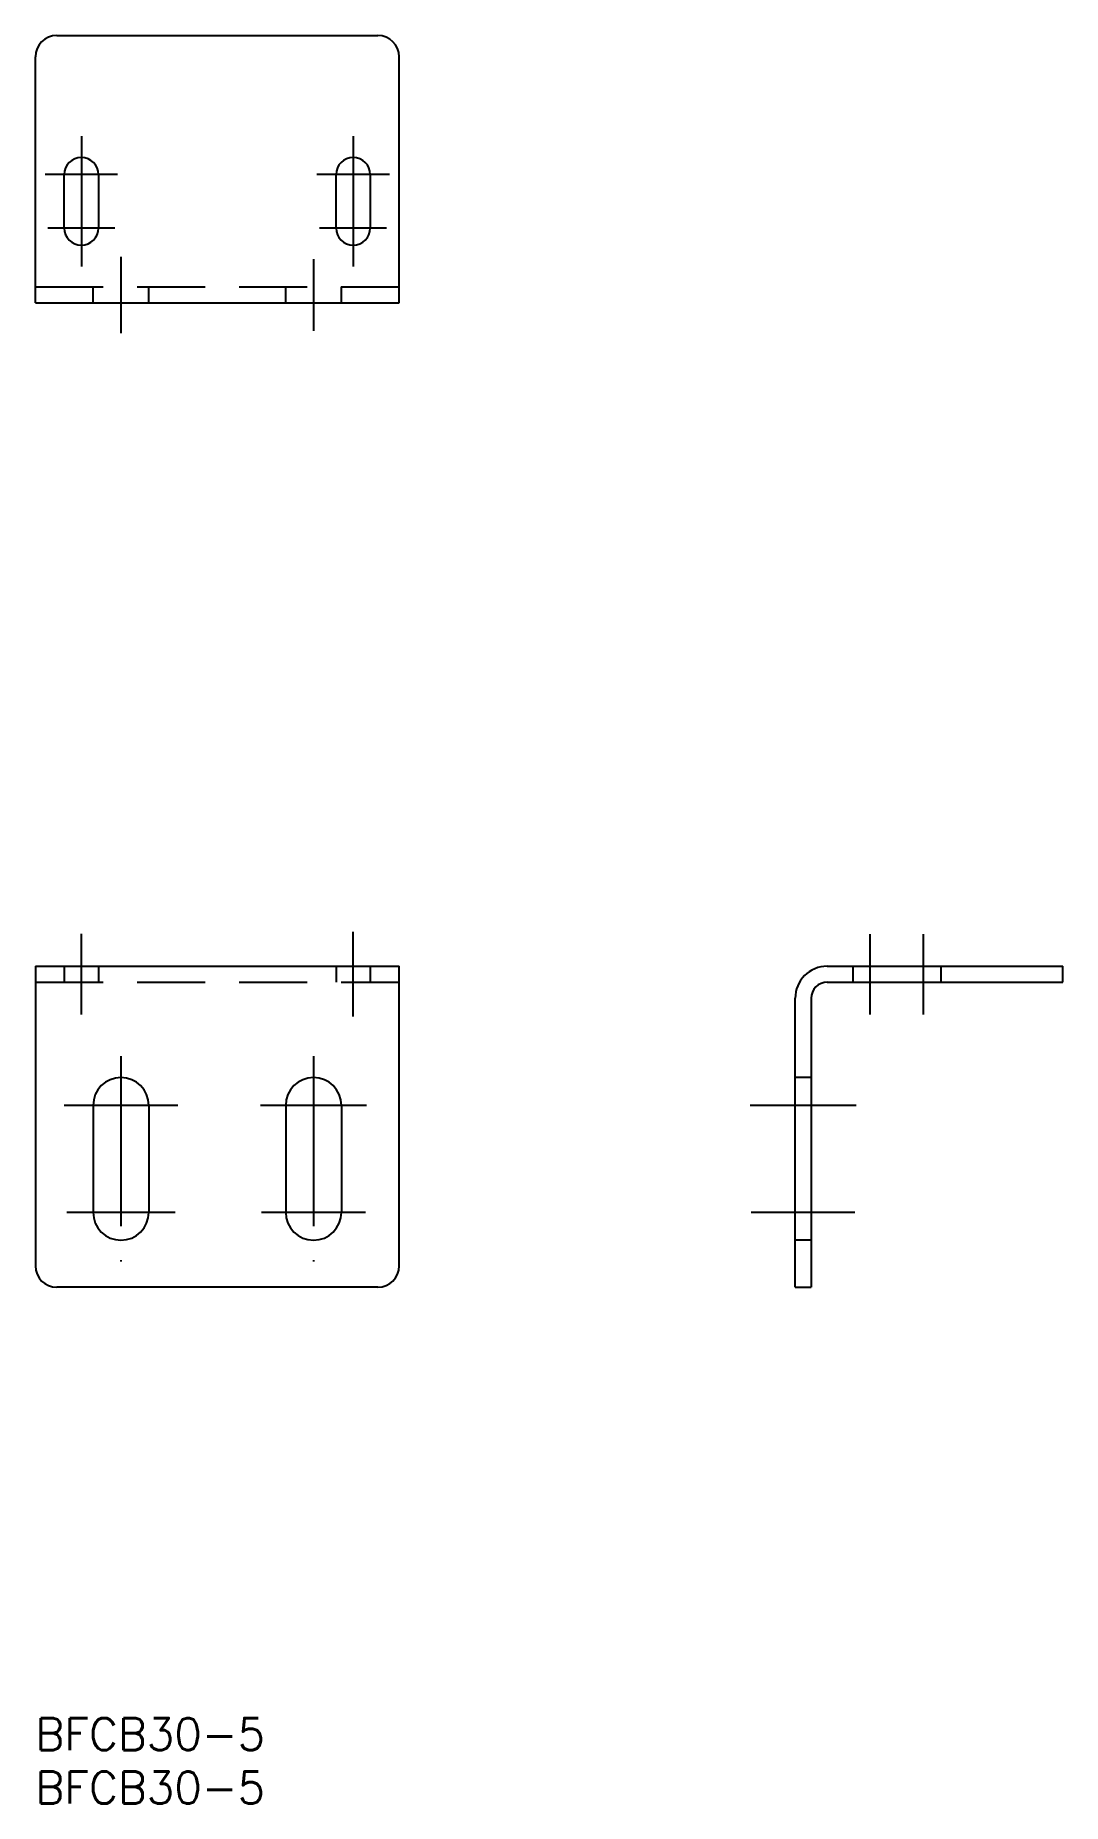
# Model space of a CAD drawing. Extents: x 0 to 96, y -8 to 157.
import ezdxf

# ---------------------------------------------------------------- set-up
doc = ezdxf.new("R2010")
doc.units = 0
doc.header["$LTSCALE"] = 0.5
doc.linetypes.add('CENTER', pattern=[50.8, 31.75, -6.35, 6.35, -6.35])
doc.linetypes.add('DASHED', pattern=[19.05, 12.7, -6.35])
doc.layers.get('0').update_dxf_attribs({"linetype": 'CONTINUOUS'})
doc.layers.add('CENTER', color=1, linetype='CENTER')
doc.styles.get("Standard").update_dxf_attribs({"font": 'txt.shx', "height": 3, "bigfont": 'bigfont.shx'})

# ---------------------------------------------------------------- blocks, each defined once
blk = doc.blocks.new('*U40')
at = {"color": 7, "linetype": 'CONTINUOUS'}
blk.add_text('BFCB30-5', height=3, dxfattribs=at).set_placement((0, -3))
blk = doc.blocks.new('*U41')
at = {"color": 7, "linetype": 'CONTINUOUS'}
blk.add_text('BFCB30-5', height=3, dxfattribs=at).set_placement((0, -8))

msp = doc.modelspace()

# ---------------------------------------------------------------- linework, layer by layer
at = {"color": 7, "linetype": 'CONTINUOUS'}
for p, q in [((2, 157.2), (32, 157.2)), ((0, 132.2), (0, 155.2)), ((34, 132.2), (34, 155.2)), ((2.7, 139.2), (2.7, 144.2)), ((5.9, 144.2), (5.9, 139.2)), ((28.1, 139.2), (28.1, 144.2)), ((31.3, 144.2), (31.3, 139.2)), ((0, 132.2), (34, 132.2)), ((0, 70.24), (34, 70.24)), ((0, 70.24), (0, 42.24)), ((0, 70.24), (34, 70.24)), ((34, 42.24), (34, 70.24)), ((74.01, 70.24), (96.01, 70.24)), ((96.01, 68.74), (96.01, 70.24)), ((74.01, 68.74), (96.01, 68.74)), ((71.01, 40.24), (71.01, 67.24)), ((72.51, 67.24), (72.51, 40.24)), ((5.4, 57.24), (5.4, 47.24)), ((10.6, 57.24), (10.6, 47.24)), ((23.4, 57.24), (23.4, 47.24)), ((28.6, 57.24), (28.6, 47.24)), ((32, 40.24), (2, 40.24)), ((71.01, 40.24), (72.51, 40.24))]:
    msp.add_line(p, q, dxfattribs=at)
at = {"color": 3, "linetype": 'DASHED'}
for p, q in [((0, 133.7), (34, 133.7)), ((5.4, 132.2), (5.4, 133.7)), ((10.6, 132.2), (10.6, 133.7)), ((23.4, 132.2), (23.4, 133.7)), ((28.6, 132.2), (28.6, 133.7)), ((2.7, 70.24), (2.7, 68.74)), ((5.9, 70.24), (5.9, 68.74)), ((28.1, 70.24), (28.1, 68.74)), ((31.3, 70.24), (31.3, 68.74)), ((76.41, 70.24), (76.41, 68.74)), ((84.61, 70.24), (84.61, 68.74)), ((0, 68.74), (34, 68.74)), ((72.51, 59.84), (71.01, 59.84)), ((72.51, 44.64), (71.01, 44.64))]:
    msp.add_line(p, q, dxfattribs=at)
at = {"color": 7, "linetype": 'CONTINUOUS'}
for centre, radius, start, end in [((2, 155.2), 2, 90, 180), ((32, 155.2), 2, 0, 90), ((4.3, 144.2), 1.6, 0, 180), ((29.7, 144.2), 1.6, 0, 180), ((4.3, 139.2), 1.6, 180, 0), ((29.7, 139.2), 1.6, 180, 0), ((74.01, 67.24), 3, 90, 180), ((74.01, 67.24), 1.5, 90, 180), ((8, 57.24), 2.6, 0, 180), ((26, 57.24), 2.6, 0, 180), ((8, 47.24), 2.6, 180, 0), ((26, 47.24), 2.6, 180, 0), ((2, 42.24), 2, 180, 270), ((32, 42.24), 2, 270, 0)]:
    msp.add_arc(centre, radius, start, end, dxfattribs=at)
at = {"layer": 'CENTER', "color": 1, "linetype": 'CENTER'}
for p, q in [((4.3, 147.8), (4.3, 135.6)), ((29.7, 147.8), (29.7, 135.6)), ((29.7, 147.8), (29.7, 135.6)), ((7.69, 144.2), (0.91, 144.2)), ((33.09, 144.2), (26.31, 144.2)), ((7.43, 139.2), (1.17, 139.2)), ((32.83, 139.2), (26.57, 139.2)), ((8, 136.51), (8, 129.39)), ((26, 136.31), (26, 129.6)), ((4.3, 65.73), (4.3, 73.26)), ((29.7, 65.55), (29.7, 73.44)), ((78.01, 65.74), (78.01, 73.24)), ((83.01, 65.74), (83.01, 73.24)), ((8, 61.84), (8, 42.64)), ((26, 61.84), (26, 42.64)), ((13.3, 57.24), (2.7, 57.24)), ((30.96, 57.24), (21.04, 57.24)), ((76.71, 57.24), (66.8, 57.24)), ((13.07, 47.24), (2.93, 47.24)), ((30.85, 47.24), (21.15, 47.24)), ((76.6, 47.24), (66.91, 47.24))]:
    msp.add_line(p, q, dxfattribs=at)

# ---------------------------------------------------------------- block references
at = {"color": 7, "linetype": 'CONTINUOUS'}
for name in ['*U40', '*U41']:
    msp.add_blockref(name, (0, 0), dxfattribs=at)

doc.saveas('drawing.dxf')
